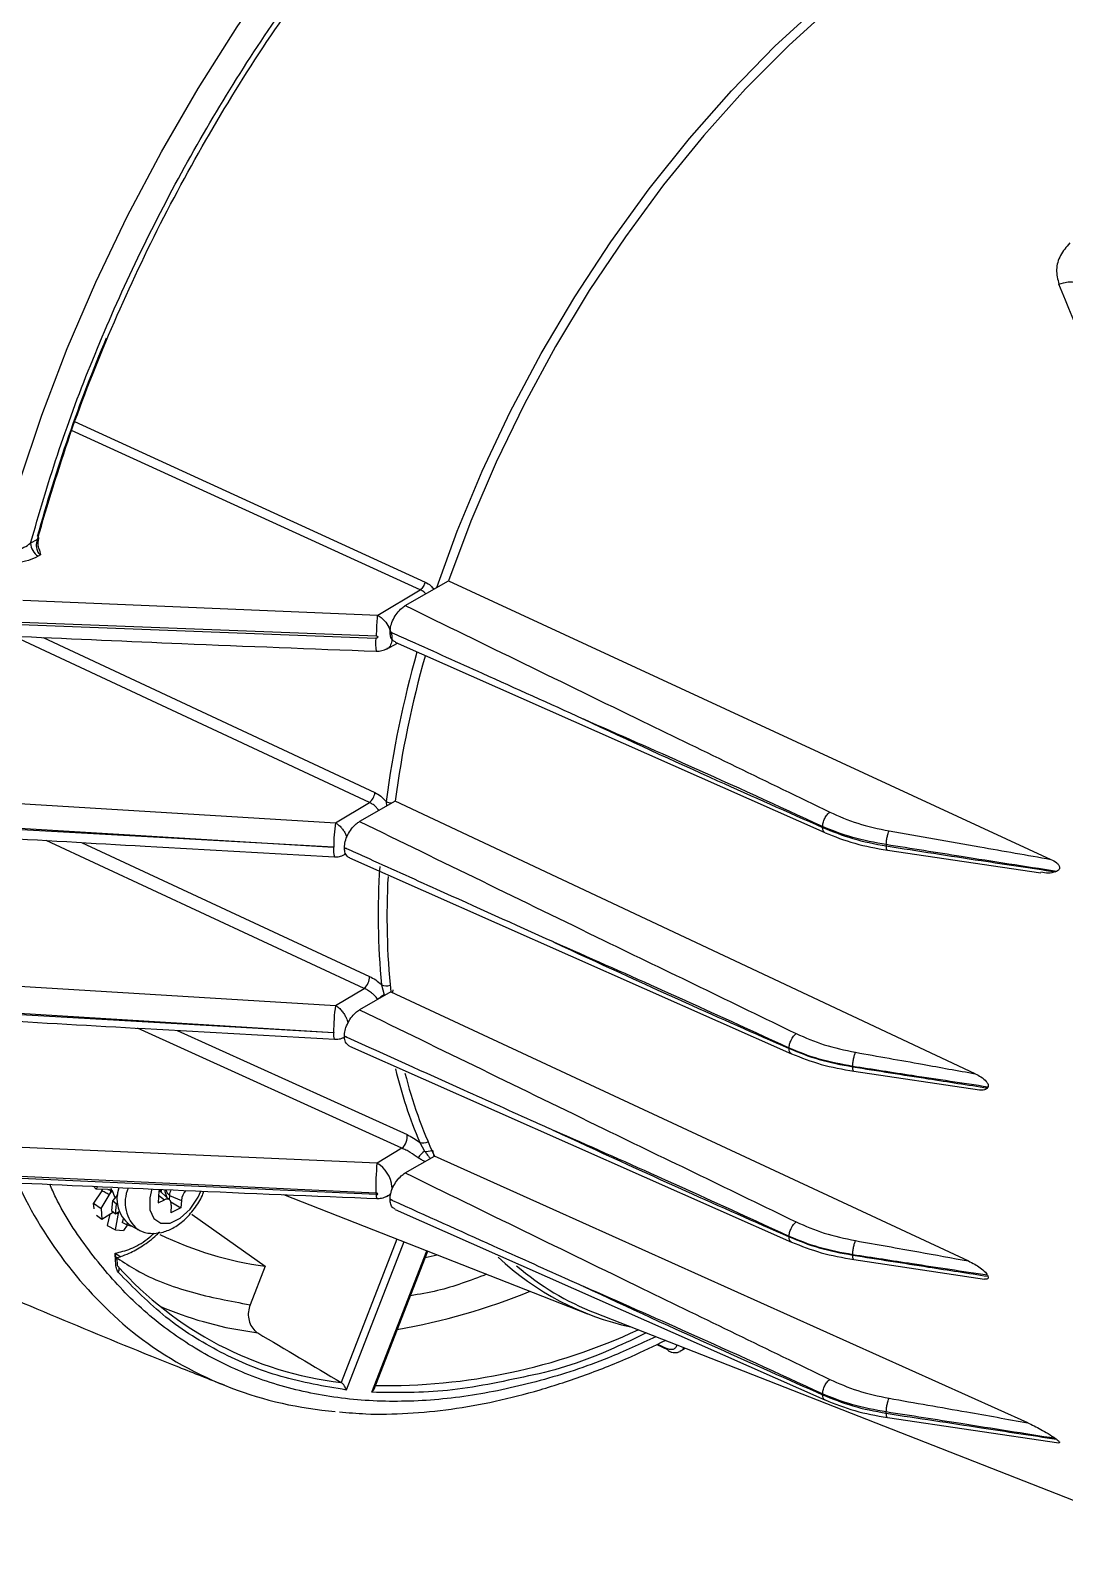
# Model space of a CAD drawing. Extents: x 8 to 113, y 1 to 87.
# Drawn here: x 80.997 to 83.893, y 3.127 to 7.377 of the extents above; entities that cross this region are included whole.
import ezdxf

# ---------------------------------------------------------------- set-up
doc = ezdxf.new("R2010")
doc.units = 0
doc.header["$MEASUREMENT"] = 0
doc.layers.add('OBJECT', color=7, linetype='CONTINUOUS')

msp = doc.modelspace()

# ---------------------------------------------------------------- linework, layer by layer
at = {"layer": 'OBJECT'}
for p, q in [((82.0887, 5.81), (81.1119, 6.2564)), ((81.1199, 6.2812), (82.1023, 5.8316)), ((80.9972, 5.9402), (81.0166, 5.9518)), ((81.0249, 5.9077), (81.0185, 5.9038)), ((81.0227, 5.9204), (81.0249, 5.9077)), ((82.0467, 5.7655), (82.1678, 5.8354)), ((82.1678, 5.8354), (83.8548, 5.0549)), ((80.9752, 5.781), (81.9695, 5.7388)), ((81.9695, 5.7388), (82.0887, 5.81)), ((80.9694, 5.7122), (81.9641, 5.674)), ((80.9712, 5.7196), (81.9663, 5.6805)), ((81.9466, 5.2139), (80.9532, 5.6784)), ((81.0327, 5.6763), (81.9617, 5.2418)), ((81.994, 5.6439), (82.0245, 5.6607)), ((82.0041, 5.692), (82.0041, 5.6918)), ((82.0186, 5.6633), (83.222, 5.1297)), ((80.8826, 5.2162), (81.8514, 5.1571)), ((81.8514, 5.1571), (81.9466, 5.2139)), ((82.018, 5.2182), (81.9189, 5.1609)), ((81.9927, 5.2169), (81.9937, 5.2041)), ((83.643, 4.4543), (82.018, 5.2182)), ((81.8461, 5.0886), (80.8768, 5.1426)), ((80.8772, 5.1475), (81.8461, 5.0892)), ((83.2154, 5.1467), (83.2154, 5.1444)), ((81.9314, 4.6936), (81.0409, 5.1077)), ((81.1397, 5.1021), (81.9467, 4.727)), ((81.8762, 5.0874), (81.8762, 5.0872)), ((81.8805, 5.0712), (81.8765, 5.0683)), ((81.8767, 5.0683), (81.8803, 5.0703)), ((81.8907, 5.0588), (83.1281, 4.5105)), ((83.3939, 5.0961), (83.3939, 5.0923)), ((83.3968, 5.0803), (83.8266, 5.0172)), ((80.8822, 4.7047), (81.8513, 4.6459)), ((81.8513, 4.6459), (81.9314, 4.6936)), ((82.006, 4.6838), (81.9189, 4.6335)), ((81.9799, 4.7033), (81.9876, 4.675)), ((81.9899, 4.6745), (81.9876, 4.675)), ((82.006, 4.6838), (83.6239, 3.93)), ((82.0122, 4.689), (82.011, 4.6828)), ((80.8768, 4.6292), (81.8461, 4.5695)), ((81.8461, 4.569), (80.8772, 4.6248)), ((82.0374, 4.2457), (81.2967, 4.5821)), ((81.4081, 4.5757), (82.0516, 4.2839)), ((81.8762, 4.5597), (81.8762, 4.5599)), ((81.8907, 4.5313), (83.1281, 3.983)), ((83.1215, 4.5262), (83.1215, 4.5251)), ((83.2999, 4.4748), (83.2999, 4.4739)), ((83.3029, 4.4614), (83.6547, 4.4089)), ((82.0873, 4.2621), (82.1008, 4.2374)), ((81.9675, 4.204), (80.9735, 4.2481)), ((82.0374, 4.2457), (81.9675, 4.204)), ((82.0467, 4.1765), (82.1284, 4.2237)), ((82.1232, 4.2406), (82.1269, 4.2228)), ((83.7899, 3.4768), (82.1284, 4.2237)), ((81.9641, 4.1203), (80.9694, 4.1666)), ((81.9661, 4.1161), (80.9712, 4.1611)), ((81.1812, 4.1312), (81.1733, 4.1391)), ((81.1972, 4.1264), (81.1738, 4.0923)), ((81.1849, 4.1386), (81.1812, 4.1312)), ((81.2135, 4.1306), (81.1812, 4.1312)), ((81.1946, 4.0767), (81.2261, 4.1282)), ((81.1972, 4.1264), (81.1997, 4.1309)), ((81.2216, 4.1264), (81.2161, 4.13)), ((81.2229, 4.1334), (81.2234, 4.1331)), ((81.2339, 4.1068), (81.2261, 4.1282)), ((81.3566, 4.1266), (81.3543, 4.0927)), ((81.3566, 4.1266), (81.3644, 4.1304)), ((81.3869, 4.1006), (81.3626, 4.1227)), ((81.3633, 4.1224), (81.3633, 4.1221)), ((81.1738, 4.0923), (81.1946, 4.0767)), ((81.1751, 4.0761), (81.1738, 4.0923)), ((81.2269, 4.0986), (81.2236, 4.0717)), ((81.2415, 4.1157), (81.2269, 4.0986)), ((81.2382, 4.0891), (81.2269, 4.0986)), ((81.2349, 4.0622), (81.2382, 4.0891)), ((81.2382, 4.0891), (81.2415, 4.0924)), ((81.3543, 4.0927), (81.3719, 4.1013)), ((81.3557, 4.1142), (81.3719, 4.1013)), ((81.3863, 4.1136), (81.3855, 4.1019)), ((81.3863, 4.1136), (81.4195, 4.0997)), ((81.3913, 4.0861), (81.3899, 4.0649)), ((81.3902, 4.0954), (81.4181, 4.0785)), ((81.4195, 4.0997), (81.4181, 4.0785)), ((81.7059, 4.116), (82.5573, 3.7821)), ((81.9942, 4.1104), (82.0057, 4.1167)), ((82.0041, 4.1028), (82.0041, 4.103)), ((81.197, 4.046), (81.1818, 4.0575)), ((81.1946, 4.0767), (81.197, 4.046)), ((81.2291, 4.067), (81.197, 4.046)), ((81.2195, 4.0607), (81.2118, 4.0289)), ((81.2236, 4.0717), (81.2349, 4.0622)), ((81.2349, 4.0622), (81.2459, 4.0694)), ((81.2352, 4.0169), (81.2444, 4.0684)), ((81.2417, 4.0617), (81.2373, 4.0638)), ((81.2434, 4.0677), (81.2417, 4.0617)), ((81.2568, 4.0475), (81.2535, 4.0381)), ((81.2666, 4.031), (81.2535, 4.0381)), ((81.4181, 4.0785), (81.3899, 4.0649)), ((81.449, 4.0608), (81.4497, 4.0604)), ((81.4497, 4.0604), (81.654, 3.9156)), ((82.0185, 4.0744), (83.222, 3.5408)), ((81.2118, 4.0289), (81.2352, 4.0169)), ((81.2352, 4.0169), (81.2578, 4.0156)), ((81.2681, 4.0305), (81.2578, 4.0156)), ((81.2666, 4.031), (81.2686, 4.0355)), ((81.281, 4.0268), (81.2666, 4.031)), ((81.2735, 4.0324), (81.2975, 4.0185)), ((81.281, 4.0268), (81.2816, 4.0276)), ((83.1215, 3.9976), (83.1215, 3.9988)), ((82.0234, 3.9915), (81.8674, 3.5893)), ((82.0427, 3.9839), (81.8815, 3.5685)), ((81.953, 3.5622), (82.1069, 3.9588)), ((81.9596, 3.571), (82.1096, 3.9577)), ((81.2373, 3.9402), (81.2342, 3.9516)), ((81.239, 3.9399), (81.2494, 3.9419)), ((81.654, 3.9156), (81.612, 3.8073)), ((82.1025, 3.9395), (82.136, 3.9473)), ((83.2999, 3.9464), (83.2999, 3.9473)), ((83.3029, 3.934), (83.6692, 3.8793)), ((82.5786, 3.7844), (84.255, 3.127)), ((82.7509, 3.6961), (82.7815, 3.6822)), ((82.7528, 3.697), (82.7809, 3.6842)), ((82.8162, 3.6775), (82.8312, 3.6854)), ((81.8673, 3.5894), (81.8674, 3.5893)), ((83.2154, 3.5554), (83.2154, 3.5577)), ((83.3939, 3.5033), (83.3939, 3.5071)), ((83.3968, 3.4913), (83.8768, 3.4209))]:
    msp.add_line(p, q, dxfattribs=at)
at = {"layer": 'OBJECT', "flags": 128}
for points in [[(80.9121, 5.9257), (80.9658, 6.1121), (81.0285, 6.2991), (81.1, 6.486), (81.1799, 6.6717), (81.2679, 6.8554), (81.3635, 7.0364), (81.4663, 7.2137), (81.5758, 7.3865), (81.6915, 7.554), (81.8129, 7.7154), (81.9394, 7.8701), (82.0705, 8.0172), (82.2054, 8.1561), (82.3436, 8.2861), (82.4845, 8.4067), (82.6273, 8.5172), (82.7715, 8.6172)], [(82.1347, 5.8163), (82.1922, 5.9745), (82.2621, 6.1424), (82.3406, 6.3084), (82.4272, 6.4714), (82.5213, 6.6305), (82.6223, 6.7846), (82.7296, 6.9327), (82.8424, 7.074), (82.9602, 7.2074), (83.0821, 7.3323), (83.2073, 7.4477), (83.3352, 7.5529), (83.4647, 7.6473)], [(83.2449, 7.4471), (83.1207, 7.3346), (82.9997, 7.2128), (82.8825, 7.0823), (82.7701, 6.9441), (82.663, 6.7989), (82.562, 6.6477), (82.4676, 6.4914), (82.3805, 6.3311), (82.3011, 6.1676), (82.2301, 6.002), (82.1678, 5.8354)], [(83.8774, 6.6657), (83.8905, 6.6699), (83.9035, 6.6722), (83.9157, 6.6723), (83.9263, 6.6703), (83.9349, 6.6662), (83.941, 6.6604), (83.943, 6.6568)], [(81.0204, 5.9539), (81.0203, 5.9535), (81.0195, 5.9527), (81.0183, 5.9521), (81.0166, 5.9518)], [(82.0041, 5.6918), (82.0072, 5.6905), (82.0096, 5.6894)], [(81.3372, 4.1316), (81.3313, 4.1064), (81.3317, 4.0734), (81.3423, 4.0488), (81.3619, 4.0359), (81.3878, 4.0363), (81.4164, 4.0502), (81.4439, 4.0755), (81.4666, 4.1089), (81.4744, 4.1254)], [(81.3913, 4.0861), (81.3913, 4.0908), (81.3904, 4.095), (81.3887, 4.0985), (81.3864, 4.1011), (81.3834, 4.1027), (81.3799, 4.1032), (81.376, 4.1028), (81.3719, 4.1013)], [(82.0041, 4.1028), (82.0072, 4.1015), (82.0096, 4.1004)], [(81.4811, 3.76), (81.5445, 3.744), (81.6334, 3.7284)]]:
    msp.add_lwpolyline(points, dxfattribs=at)
at = {"layer": 'OBJECT'}
for centre, radius, start, end in [((85.3919, 4.7506), 4.5396, 157.1324, 164.5602), ((81.0165, 5.9541), 0.00391, 356.2874, 58.5029), ((81.044, 5.9432), 0.0469, 183.675, 237.0182), ((82.0891, 5.6609), 0.1257, 174.0492, 190.6093), ((85.0348, 4.8077), 3.0694, 164.3523, 172.3387), ((85.0294, 4.8069), 3.0393, 164.4024, 172.2223), ((81.9174, 5.2478), 0.0447, 310.7093, 352.2927), ((82.0124, 5.2603), 0.0477, 245.6365, 265.4495), ((82.364, 5.0833), 0.5179, 171.8052, 179.3436), ((81.8989, 5.0798), 0.0536, 170.6023, 199.4931), ((84.0947, 4.8993), 2.1239, 176.3504, 185.2951), ((84.0823, 4.8949), 2.087, 176.9165, 185.8059), ((81.9031, 4.7268), 0.0436, 310.4596, 0.2806), ((82.0419, 4.5774), 0.1118, 119.0651, 129.9322), ((81.9933, 4.7369), 0.0362, 248.2711, 287.5283), ((82.3669, 4.572), 0.5209, 171.8491, 180.2729), ((81.8844, 4.5646), 0.0386, 173.4619, 200.9715), ((83.2997, 4.7781), 1.3176, 193.5994, 203.0558), ((83.2802, 4.7633), 1.2719, 193.9619, 205.1018), ((82.0112, 4.2772), 0.0409, 309.788, 9.3725), ((82.097, 4.2892), 0.0288, 250.3887, 297.5958), ((82.1487, 4.1719), 0.0812, 126.1796, 144.3985), ((82.1067, 4.2772), 0.0402, 261.5857, 290.8847), ((82.7242, 4.1318), 0.7602, 174.5567, 180.8672), ((81.9239, 4.1303), 0.0856, 5.0381, 59.4065), ((82.0311, 4.6425), 1.1789, 204.761, 231.4044), ((81.332, 4.1048), 0.0931, 160.9335, 231.0293), ((81.3598, 4.0937), 0.0977, 155.5658, 230.3817), ((81.3541, 4.1134), 0.0126, 47.7503, 79.0828), ((81.438, 4.1093), 0.0519, 157.3518, 175.2047), ((81.4669, 4.0949), 0.0476, 136.7001, 174.1935), ((81.7801, 4.8662), 0.959, 243.9792, 262.4475), ((81.2335, 3.9069), 0.0121, 317.2011, 53.3296), ((81.985, 4.5782), 0.9958, 221.6349, 263.214), ((82.8462, 4.5151), 0.7879, 226.8072, 257.704), ((82.8613, 4.5059), 0.7749, 229.5491, 248.6005), ((81.7106, 5.5351), 1.824, 279.907, 292.0987), ((81.755, 4.7217), 0.9999, 246.6795, 254.1031), ((81.9329, 4.5554), 1.0498, 232.6244, 265.5086), ((81.992, 5.2566), 1.6758, 269.0221, 294.9535), ((82.7893, 3.6843), 0.00839, 181.2409, 242.5004)]:
    msp.add_arc(centre, radius, start, end, dxfattribs=at)
for centre, major_axis, ratio, start_param, end_param in [((86.6326, 3.7987), (3.3577, -0.6226), 0.401488, 2.607244, 2.608372), ((86.8962, 3.6543), (3.2718, -0.6067), 0.401488, 3.019045, 3.020996), ((86.8962, 3.6543), (3.2718, -0.6067), 0.401488, 3.410812, 3.412763), ((182.8355, -50.3761), (146.8845, -83.2202), 0.022714, 3.965241, 3.967435), ((86.6326, 3.7987), (3.3577, -0.6226), 0.401488, 3.823436, 3.824564)]:
    msp.add_ellipse(centre, major_axis=major_axis, ratio=ratio, start_param=start_param, end_param=end_param, dxfattribs=at)
for points, knots in [([(80.9972, 5.9402), (81.0211, 6.0225), (81.0693, 6.1883), (81.163, 6.4401), (81.273, 6.6941), (81.4005, 6.9475), (81.5438, 7.1968), (81.7012, 7.4376), (81.8705, 7.6669), (82.0494, 7.8817), (82.2349, 8.0788), (82.4244, 8.2559), (82.6151, 8.4135), (82.7434, 8.5018), (82.8071, 8.5455)], [0, 0, 0, 0, 0.080321, 0.16194, 0.244772, 0.329378, 0.414487, 0.5, 0.585518, 0.670628, 0.755228, 0.838065, 0.919682, 1, 1, 1, 1]), ([(81.0166, 5.9518), (81.0456, 6.0497), (81.104, 6.2463), (81.2208, 6.5429), (81.358, 6.8368), (81.5158, 7.1228), (81.6896, 7.3977), (81.8177, 7.5676), (81.8815, 7.6522)], [0, 0, 0, 0, 0.165461, 0.332207, 0.5, 0.667784, 0.834534, 1, 1, 1, 1]), ([(83.9075, 6.7812), (83.898, 6.7699), (83.879, 6.7474), (83.8672, 6.7056), (83.8739, 6.6793), (83.8774, 6.6657)], [0, 0, 0, 0, 0.326541, 0.652944, 1, 1, 1, 1]), ([(84.3455, 5.4056), (84.3342, 5.4409), (84.2774, 5.6178), (84.1716, 5.9211), (84.0262, 6.3057), (83.9271, 6.5455), (83.8774, 6.6657)], [0, 0, 0, 0, 0.077798, 0.389331, 0.69397, 1, 1, 1, 1]), ([(81.0166, 5.9518), (81.0154, 5.9477), (81.0129, 5.9397), (81.0132, 5.9288), (81.0153, 5.9206), (81.0178, 5.9151), (81.021, 5.9106), (81.0237, 5.9087), (81.0249, 5.9077)], [0, 0, 0, 0, 0.250064, 0.499105, 0.634955, 0.762997, 0.884268, 1, 1, 1, 1]), ([(81.0232, 5.9206), (81.0222, 5.9227), (81.0192, 5.9285), (81.018, 5.9405), (81.0196, 5.9494), (81.0204, 5.9539)], [0, 0, 0, 0, 0.208804, 0.598259, 1, 1, 1, 1]), ([(80.9121, 5.9257), (80.9151, 5.9245), (80.9213, 5.9221), (80.9322, 5.9204), (80.9442, 5.9202), (80.9602, 5.9222), (80.9794, 5.9282), (80.9913, 5.9362), (80.9972, 5.9402)], [0, 0, 0, 0, 0.1169065, 0.238658, 0.3663335, 0.5008519, 0.7502482, 1, 1, 1, 1]), ([(81.0185, 5.9038), (81.0097, 5.8995), (80.9922, 5.8908), (80.9588, 5.8853), (80.924, 5.8864), (80.9045, 5.8934), (80.8948, 5.8969)], [0, 0, 0, 0, 0.250172, 0.500067, 0.749913, 1, 1, 1, 1]), ([(82.1023, 5.8316), (82.1016, 5.8295), (82.1001, 5.8252), (82.0968, 5.8191), (82.0929, 5.8137), (82.0901, 5.8112), (82.0887, 5.81)], [0, 0, 0, 0, 0.245198, 0.500042, 0.75487, 1, 1, 1, 1]), ([(82.1023, 5.8316), (82.1079, 5.8286), (82.117, 5.8237), (82.1238, 5.8149), (82.1264, 5.8115)], [0, 0, 0, 0, 0.61234, 1, 1, 1, 1]), ([(82.1038, 5.7985), (82.1022, 5.8005), (82.0979, 5.8056), (82.0922, 5.8083), (82.0887, 5.81)], [0, 0, 0, 0, 0.393638, 1, 1, 1, 1]), ([(81.9663, 5.6805), (81.9664, 5.6857), (81.9667, 5.6963), (81.9674, 5.7129), (81.9684, 5.728), (81.9691, 5.7353), (81.9695, 5.7388)], [0, 0, 0, 0, 0.243823, 0.5, 0.756179, 1, 1, 1, 1]), ([(81.9695, 5.7388), (81.9695, 5.7388), (81.9695, 5.7388), (81.9696, 5.7387), (81.97, 5.7385), (81.9713, 5.7378), (81.9765, 5.7345), (81.9864, 5.7263), (81.9987, 5.7105), (82.0074, 5.6905), (82.0103, 5.6706), (82.0064, 5.655), (82.0005, 5.6461), (81.9955, 5.6451), (81.995, 5.645)], [0, 0, 0, 0, 0.000383, 0.00107, 0.00336, 0.011605, 0.042735, 0.163215, 0.327067, 0.490408, 0.655001, 0.820868, 0.981893, 1, 1, 1, 1]), ([(82.0041, 5.692), (82.0045, 5.6977), (82.0055, 5.7092), (82.0127, 5.728), (82.0235, 5.7452), (82.0355, 5.7581), (82.0435, 5.7634), (82.0467, 5.7655)], [0, 0, 0, 0, 0.212706, 0.425419, 0.638709, 0.853371, 1, 1, 1, 1]), ([(82.0467, 5.7655), (82.2683, 5.6573), (82.664, 5.4641), (83.0609, 5.2718), (83.2355, 5.1872)], [0, 0, 0, 0, 0.560011, 1, 1, 1, 1]), ([(80.9713, 5.679), (81.1212, 5.6723), (81.4525, 5.6576), (81.784, 5.6448), (81.9656, 5.6378)], [0, 0, 0, 0, 0.452485, 1, 1, 1, 1]), ([(81.9663, 5.6805), (81.9668, 5.6804), (81.9676, 5.6803), (81.9685, 5.6797), (81.969, 5.6793), (81.9694, 5.6787), (81.9695, 5.678), (81.9695, 5.6772), (81.9691, 5.6763), (81.9683, 5.6753), (81.9671, 5.6745), (81.9656, 5.674), (81.9646, 5.674), (81.9641, 5.674)], [0, 0, 0, 0, 0.133104, 0.191567, 0.248259, 0.311452, 0.370761, 0.432305, 0.501531, 0.620748, 0.7521, 0.8756, 1, 1, 1, 1]), ([(82.0096, 5.6894), (82.0086, 5.6899), (82.0067, 5.6908), (82.0049, 5.6916), (82.0041, 5.692)], [0, 0, 0, 0, 0.5599937, 1, 1, 1, 1]), ([(82.0189, 5.664), (82.0163, 5.6653), (82.0101, 5.6682), (82.0051, 5.6785), (82.0044, 5.6878), (82.0041, 5.6918)], [0, 0, 0, 0, 0.297419, 0.69463, 1, 1, 1, 1]), ([(82.5465, 5.4472), (82.546, 5.4475), (82.4515, 5.4901), (82.2898, 5.5631), (82.1118, 5.6433), (82.0273, 5.6814), (82.01, 5.6892), (82.0096, 5.6894)], [0, 0, 0, 0, 0.002912, 0.527889, 0.903607, 0.997536, 1, 1, 1, 1]), ([(81.9656, 5.6378), (81.9683, 5.6378), (81.9735, 5.6379), (81.9814, 5.6394), (81.9888, 5.6416), (81.9932, 5.6437), (81.9954, 5.6447)], [0, 0, 0, 0, 0.267105, 0.513498, 0.752417, 1, 1, 1, 1]), ([(83.2154, 5.1467), (83.0906, 5.204), (82.8676, 5.3063), (82.6446, 5.4042), (82.5465, 5.4472)], [0, 0, 0, 0, 0.559937, 1, 1, 1, 1]), ([(82.5465, 5.4472), (82.6714, 5.3894), (82.8944, 5.2861), (83.1173, 5.1877), (83.2154, 5.1444)], [0, 0, 0, 0, 0.5600636, 1, 1, 1, 1]), ([(81.9617, 5.2418), (81.9674, 5.2388), (81.9786, 5.2326), (81.988, 5.2221), (81.9927, 5.2169)], [0, 0, 0, 0, 0.500461, 1, 1, 1, 1]), ([(81.9723, 5.1918), (81.9702, 5.1948), (81.9657, 5.2011), (81.9568, 5.2088), (81.95, 5.2122), (81.9466, 5.2139)], [0, 0, 0, 0, 0.304822, 0.647137, 1, 1, 1, 1]), ([(83.2154, 5.1467), (83.2158, 5.1502), (83.2163, 5.1555), (83.2188, 5.1633), (83.2214, 5.1693), (83.2246, 5.175), (83.2292, 5.1816), (83.2331, 5.185), (83.2355, 5.1872)], [0, 0, 0, 0, 0.239487, 0.368378, 0.5, 0.631622, 0.760515, 1, 1, 1, 1]), ([(83.2355, 5.1872), (83.2609, 5.1759), (83.3119, 5.1535), (83.3715, 5.1407), (83.4015, 5.1343)], [0, 0, 0, 0, 0.498895, 1, 1, 1, 1]), ([(81.8514, 5.1571), (81.8543, 5.1552), (81.8599, 5.1515), (81.8677, 5.1436), (81.8742, 5.1349), (81.8799, 5.1259), (81.882, 5.1196), (81.883, 5.1166)], [0, 0, 0, 0, 0.219731, 0.42989, 0.630458, 0.821428, 1, 1, 1, 1]), ([(81.8762, 5.0874), (81.8767, 5.0932), (81.8776, 5.1046), (81.8849, 5.1234), (81.8956, 5.1406), (81.9076, 5.1536), (81.9156, 5.1588), (81.9189, 5.1609)], [0, 0, 0, 0, 0.212706, 0.425418, 0.638708, 0.85337, 1, 1, 1, 1]), ([(81.9189, 5.1609), (82.1468, 5.0498), (82.5538, 4.8513), (82.962, 4.6537), (83.1416, 4.5667)], [0, 0, 0, 0, 0.56001, 1, 1, 1, 1]), ([(83.3939, 5.0961), (83.3619, 5.1019), (83.2979, 5.1136), (83.2429, 5.1357), (83.2154, 5.1467)], [0, 0, 0, 0, 0.500039, 1, 1, 1, 1]), ([(83.2154, 5.1444), (83.2429, 5.1331), (83.2979, 5.1106), (83.3619, 5.0984), (83.3939, 5.0923)], [0, 0, 0, 0, 0.499961, 1, 1, 1, 1]), ([(83.2221, 5.1298), (83.2219, 5.1299), (83.2206, 5.1303), (83.2188, 5.1322), (83.2162, 5.1364), (83.2158, 5.1412), (83.2154, 5.1444)], [0, 0, 0, 0, 0.044756, 0.296209, 0.542464, 1, 1, 1, 1]), ([(80.8792, 5.1169), (81.0254, 5.1086), (81.3484, 5.0901), (81.6715, 5.0719), (81.8484, 5.062)], [0, 0, 0, 0, 0.452487, 1, 1, 1, 1]), ([(83.2224, 5.1296), (83.2494, 5.1188), (83.3034, 5.0972), (83.3659, 5.0859), (83.3972, 5.0802)], [0, 0, 0, 0, 0.500232, 1, 1, 1, 1]), ([(83.3939, 5.0961), (83.394, 5.0991), (83.3942, 5.1038), (83.3952, 5.111), (83.3962, 5.1167), (83.3974, 5.1221), (83.3991, 5.1286), (83.4005, 5.1321), (83.4015, 5.1343)], [0, 0, 0, 0, 0.23958, 0.36844, 0.5, 0.631568, 0.760427, 1, 1, 1, 1]), ([(83.4015, 5.1343), (83.4861, 5.1196), (83.6373, 5.0932), (83.7883, 5.0666), (83.8548, 5.0549)], [0, 0, 0, 0, 0.559993, 1, 1, 1, 1]), ([(81.8461, 5.0892), (81.8462, 5.0892), (81.8463, 5.0892), (81.8464, 5.0891), (81.8465, 5.0891), (81.8465, 5.0891), (81.8466, 5.089), (81.8466, 5.0889), (81.8466, 5.0888), (81.8465, 5.0888), (81.8465, 5.0887), (81.8464, 5.0886), (81.8463, 5.0886), (81.8461, 5.0886), (81.8461, 5.0886)], [0, 0, 0, 0, 0.156108, 0.22009, 0.277027, 0.329475, 0.381608, 0.436318, 0.497329, 0.61508, 0.669958, 0.725281, 0.84818, 1, 1, 1, 1]), ([(81.848, 5.0622), (81.8502, 5.062), (81.8545, 5.0617), (81.862, 5.0628), (81.8696, 5.0649), (81.8742, 5.0671), (81.8766, 5.0682)], [0, 0, 0, 0, 0.2605219, 0.5034225, 0.7439884, 1, 1, 1, 1]), ([(81.8817, 5.0849), (81.8807, 5.0853), (81.8789, 5.0862), (81.877, 5.087), (81.8762, 5.0874)], [0, 0, 0, 0, 0.560015, 1, 1, 1, 1]), ([(81.8762, 5.0872), (81.8772, 5.0868), (81.8791, 5.086), (81.8809, 5.0852), (81.8817, 5.0849)], [0, 0, 0, 0, 0.560018, 1, 1, 1, 1]), ([(81.891, 5.0594), (81.8884, 5.0607), (81.8822, 5.0636), (81.8772, 5.0739), (81.8765, 5.0832), (81.8762, 5.0872)], [0, 0, 0, 0, 0.297425, 0.694637, 1, 1, 1, 1]), ([(82.4631, 4.8226), (82.4625, 4.8229), (82.3532, 4.8722), (82.1768, 4.9518), (81.9839, 5.0388), (81.8994, 5.0769), (81.8821, 5.0847), (81.8817, 5.0849)], [0, 0, 0, 0, 0.002739, 0.563971, 0.910975, 0.997725, 1, 1, 1, 1]), ([(83.8702, 5.0211), (83.7813, 5.0349), (83.6225, 5.0596), (83.4637, 5.0849), (83.3939, 5.0961)], [0, 0, 0, 0, 0.5600093, 1, 1, 1, 1]), ([(83.3939, 5.0923), (83.4824, 5.0786), (83.6405, 5.0541), (83.7985, 5.0305), (83.8681, 5.0202)], [0, 0, 0, 0, 0.560013, 1, 1, 1, 1]), ([(83.3968, 5.0805), (83.3966, 5.0805), (83.396, 5.0807), (83.3952, 5.0822), (83.3942, 5.0855), (83.394, 5.0896), (83.3939, 5.0923)], [0, 0, 0, 0, 0.106542, 0.341627, 0.571897, 1, 1, 1, 1]), ([(83.8681, 5.0202), (83.8613, 5.0182), (83.8477, 5.0144), (83.8339, 5.0172), (83.8268, 5.0187)], [0, 0, 0, 0, 0.49382, 1, 1, 1, 1]), ([(83.8548, 5.0549), (83.8605, 5.052), (83.8686, 5.0479), (83.8761, 5.0402), (83.8786, 5.0356), (83.8794, 5.0325), (83.8791, 5.0296), (83.878, 5.0269), (83.8752, 5.0236), (83.8722, 5.0221), (83.8702, 5.0211)], [0, 0, 0, 0, 0.401423, 0.570182, 0.633485, 0.697359, 0.744457, 0.7915, 0.861685, 1, 1, 1, 1]), ([(78.6493, 4.8966), (78.7727, 4.8335), (79.0913, 4.6705), (79.6108, 4.4206), (80.2067, 4.1452), (80.807, 3.8831), (81.2515, 3.6958), (81.4968, 3.5995), (81.5396, 3.5827)], [0, 0, 0, 0, 0.130616, 0.337271, 0.543813, 0.750208, 0.956422, 1, 1, 1, 1]), ([(83.1215, 4.5262), (82.9986, 4.5827), (82.7791, 4.6836), (82.5596, 4.7802), (82.4631, 4.8226)], [0, 0, 0, 0, 0.5599417, 1, 1, 1, 1]), ([(82.4631, 4.8226), (82.586, 4.7658), (82.8054, 4.6644), (83.0249, 4.5677), (83.1215, 4.5251)], [0, 0, 0, 0, 0.560058, 1, 1, 1, 1]), ([(81.9467, 4.727), (81.9524, 4.724), (81.964, 4.7179), (81.9746, 4.7082), (81.9799, 4.7033)], [0, 0, 0, 0, 0.500843, 1, 1, 1, 1]), ([(81.9697, 4.6627), (81.9665, 4.6667), (81.9612, 4.6733), (81.9513, 4.682), (81.9418, 4.6888), (81.9347, 4.6921), (81.9314, 4.6936)], [0, 0, 0, 0, 0.307389, 0.4994, 0.766202, 1, 1, 1, 1]), ([(81.8513, 4.6459), (81.8546, 4.6437), (81.8609, 4.6394), (81.8693, 4.6304), (81.876, 4.6209), (81.8823, 4.6095), (81.8847, 4.6013), (81.8861, 4.5964)], [0, 0, 0, 0, 0.211075, 0.406943, 0.587604, 0.753026, 1, 1, 1, 1]), ([(81.8762, 4.5599), (81.8766, 4.565), (81.8774, 4.5757), (81.8838, 4.5937), (81.8942, 4.6112), (81.9065, 4.6252), (81.915, 4.6309), (81.9189, 4.6335)], [0, 0, 0, 0, 0.187684, 0.40036, 0.613504, 0.827953, 1, 1, 1, 1]), ([(81.9189, 4.6335), (82.1468, 4.5223), (82.5538, 4.3238), (82.962, 4.1262), (83.1416, 4.0392)], [0, 0, 0, 0, 0.56001, 1, 1, 1, 1]), ([(80.8796, 4.6059), (81.0257, 4.5975), (81.3486, 4.5791), (81.6716, 4.5608), (81.8485, 4.5508)], [0, 0, 0, 0, 0.452469, 1, 1, 1, 1]), ([(81.8461, 4.5695), (81.8461, 4.5695), (81.8463, 4.5695), (81.8464, 4.5695), (81.8465, 4.5694), (81.8465, 4.5693), (81.8466, 4.5692), (81.8466, 4.5692), (81.8466, 4.5691), (81.8465, 4.5691), (81.8465, 4.569), (81.8464, 4.569), (81.8463, 4.569), (81.8462, 4.569), (81.8461, 4.569)], [0, 0, 0, 0, 0.148468, 0.270231, 0.325884, 0.381013, 0.499286, 0.560363, 0.61485, 0.666487, 0.719001, 0.776021, 0.840631, 1, 1, 1, 1]), ([(81.8482, 4.5509), (81.8502, 4.5508), (81.8542, 4.5506), (81.8616, 4.5516), (81.8695, 4.5537), (81.8743, 4.5559), (81.8768, 4.5572)], [0, 0, 0, 0, 0.23713, 0.469766, 0.717907, 1, 1, 1, 1]), ([(81.8817, 4.5574), (81.8807, 4.5578), (81.8789, 4.5587), (81.877, 4.5596), (81.8762, 4.5599)], [0, 0, 0, 0, 0.560015, 1, 1, 1, 1]), ([(81.8762, 4.5597), (81.8772, 4.5593), (81.8791, 4.5585), (81.8809, 4.5577), (81.8817, 4.5574)], [0, 0, 0, 0, 0.560018, 1, 1, 1, 1]), ([(81.8909, 4.5317), (81.8879, 4.5334), (81.8815, 4.537), (81.8769, 4.5478), (81.8764, 4.5564), (81.8762, 4.5597)], [0, 0, 0, 0, 0.352058, 0.748835, 1, 1, 1, 1]), ([(81.8817, 4.5574), (81.8821, 4.5572), (81.9913, 4.5079), (82.1678, 4.4284), (82.3606, 4.3414), (82.4452, 4.3032), (82.4625, 4.2954), (82.4631, 4.2952)], [0, 0, 0, 0, 0.002275, 0.563506, 0.91051, 0.997261, 1, 1, 1, 1]), ([(83.1215, 4.5262), (83.1218, 4.5297), (83.1223, 4.535), (83.1248, 4.5428), (83.1274, 4.5489), (83.1306, 4.5545), (83.1353, 4.5612), (83.1391, 4.5645), (83.1416, 4.5667)], [0, 0, 0, 0, 0.239486, 0.368382, 0.500003, 0.63162, 0.760514, 1, 1, 1, 1]), ([(83.1416, 4.5667), (83.1671, 4.5556), (83.2181, 4.5333), (83.2779, 4.5207), (83.3078, 4.5144)], [0, 0, 0, 0, 0.4992734, 1, 1, 1, 1]), ([(83.2999, 4.4748), (83.2679, 4.4808), (83.204, 4.4927), (83.149, 4.5151), (83.1215, 4.5262)], [0, 0, 0, 0, 0.500043, 1, 1, 1, 1]), ([(83.1215, 4.5251), (83.149, 4.514), (83.204, 4.4918), (83.2679, 4.4798), (83.2999, 4.4739)], [0, 0, 0, 0, 0.499957, 1, 1, 1, 1]), ([(83.1281, 4.5106), (83.1279, 4.5106), (83.1266, 4.511), (83.1249, 4.513), (83.1223, 4.5172), (83.1218, 4.522), (83.1215, 4.5251)], [0, 0, 0, 0, 0.0447605, 0.2962211, 0.5424654, 1, 1, 1, 1]), ([(83.1285, 4.5103), (83.1555, 4.4996), (83.2095, 4.4782), (83.2721, 4.4669), (83.3033, 4.4613)], [0, 0, 0, 0, 0.500455, 1, 1, 1, 1]), ([(83.2999, 4.4748), (83.3001, 4.478), (83.3003, 4.4828), (83.3013, 4.4903), (83.3023, 4.4961), (83.3036, 4.5018), (83.3054, 4.5084), (83.3068, 4.5121), (83.3078, 4.5144)], [0, 0, 0, 0, 0.239575, 0.368434, 0.5, 0.631563, 0.760421, 1, 1, 1, 1]), ([(83.3078, 4.5144), (83.3704, 4.5033), (83.4823, 4.4835), (83.5939, 4.4632), (83.643, 4.4543)], [0, 0, 0, 0, 0.55998, 1, 1, 1, 1]), ([(83.6787, 4.417), (83.608, 4.4277), (83.4817, 4.4467), (83.3554, 4.4662), (83.2999, 4.4748)], [0, 0, 0, 0, 0.560014, 1, 1, 1, 1]), ([(83.2999, 4.4739), (83.3704, 4.4627), (83.4962, 4.4426), (83.622, 4.4232), (83.6774, 4.4146)], [0, 0, 0, 0, 0.5600153, 1, 1, 1, 1]), ([(83.3029, 4.4616), (83.3027, 4.4616), (83.3021, 4.4618), (83.3013, 4.4634), (83.3003, 4.4668), (83.3001, 4.4711), (83.2999, 4.4739)], [0, 0, 0, 0, 0.106408, 0.341537, 0.571829, 1, 1, 1, 1]), ([(83.643, 4.4543), (83.6484, 4.4515), (83.6592, 4.4459), (83.6708, 4.4368), (83.6768, 4.4288), (83.6788, 4.425), (83.6796, 4.4214), (83.6795, 4.4188), (83.6789, 4.4175), (83.6787, 4.417)], [0, 0, 0, 0, 0.347786, 0.698121, 0.777968, 0.858334, 0.911739, 0.965437, 1, 1, 1, 1]), ([(83.6774, 4.4146), (83.6766, 4.4136), (83.6745, 4.4108), (83.6667, 4.4082), (83.6596, 4.4086), (83.6547, 4.4088)], [0, 0, 0, 0, 0.159602, 0.425064, 1, 1, 1, 1]), ([(83.1215, 3.9988), (82.9986, 4.0552), (82.7791, 4.1561), (82.5596, 4.2527), (82.4631, 4.2952)], [0, 0, 0, 0, 0.5599417, 1, 1, 1, 1]), ([(82.4631, 4.2952), (82.586, 4.2384), (82.8054, 4.1369), (83.0249, 4.0402), (83.1215, 3.9976)], [0, 0, 0, 0, 0.560058, 1, 1, 1, 1]), ([(82.0516, 4.2839), (82.0576, 4.2809), (82.0695, 4.275), (82.0814, 4.2663), (82.0873, 4.2621)], [0, 0, 0, 0, 0.502301, 1, 1, 1, 1]), ([(82.0827, 4.2191), (82.0756, 4.2242), (82.0648, 4.232), (82.0488, 4.2408), (82.0411, 4.2441), (82.0374, 4.2457)], [0, 0, 0, 0, 0.4980807, 0.7579403, 1, 1, 1, 1]), ([(82.1019, 4.2084), (82.0988, 4.2097), (82.0927, 4.2125), (82.0861, 4.2169), (82.0827, 4.2191)], [0, 0, 0, 0, 0.495627, 1, 1, 1, 1]), ([(82.1008, 4.2374), (82.1015, 4.2366), (82.1027, 4.2352), (82.1043, 4.233), (82.1064, 4.2303), (82.1098, 4.2256), (82.1134, 4.2208), (82.1155, 4.2176), (82.1162, 4.2166)], [0, 0, 0, 0, 0.108158, 0.175096, 0.287048, 0.481793, 0.83514, 1, 1, 1, 1]), ([(82.0041, 4.103), (82.0044, 4.108), (82.0052, 4.1188), (82.0117, 4.1368), (82.022, 4.1543), (82.0343, 4.1682), (82.0429, 4.174), (82.0467, 4.1765)], [0, 0, 0, 0, 0.187681, 0.400355, 0.613499, 0.82795, 1, 1, 1, 1]), ([(82.0467, 4.1765), (82.2683, 4.0683), (82.664, 3.8752), (83.0609, 3.6828), (83.2355, 3.5982)], [0, 0, 0, 0, 0.560011, 1, 1, 1, 1]), ([(80.9728, 4.1482), (81.1236, 4.1412), (81.457, 4.1257), (81.7907, 4.1123), (81.9735, 4.1049)], [0, 0, 0, 0, 0.452447, 1, 1, 1, 1]), ([(82.7484, 3.7178), (82.7041, 3.6973), (82.5949, 3.6467), (82.4227, 3.5914), (82.2324, 3.5495), (82.0461, 3.5328), (81.8665, 3.5415), (81.6967, 3.5762), (81.5389, 3.6364), (81.3954, 3.7215), (81.2677, 3.8289), (81.1587, 3.9584), (81.0867, 4.0644), (81.0563, 4.1322), (81.0508, 4.1447)], [0, 0, 0, 0, 0.060952, 0.150283, 0.240953, 0.333584, 0.426772, 0.520406, 0.614045, 0.707234, 0.799858, 0.890535, 0.979862, 1, 1, 1, 1]), ([(81.2167, 4.1158), (81.215, 4.1167), (81.2114, 4.1187), (81.2059, 4.1217), (81.201, 4.1242), (81.1982, 4.1259), (81.1972, 4.1264), (81.1972, 4.1264)], [0, 0, 0, 0, 0.259805, 0.560516, 0.850802, 0.999908, 1, 1, 1, 1]), ([(81.2135, 4.1306), (81.215, 4.1304), (81.2183, 4.13), (81.2205, 4.1277), (81.2216, 4.1264)], [0, 0, 0, 0, 0.455684, 1, 1, 1, 1]), ([(81.2234, 4.1331), (81.2232, 4.1312), (81.2228, 4.1273), (81.2203, 4.1211), (81.2179, 4.1175), (81.2167, 4.1158)], [0, 0, 0, 0, 0.343452, 0.686893, 1, 1, 1, 1]), ([(81.2261, 4.1282), (81.2248, 4.1265), (81.2217, 4.1223), (81.2186, 4.1183), (81.2167, 4.1158)], [0, 0, 0, 0, 0.41175, 1, 1, 1, 1]), ([(81.2216, 4.1264), (81.2217, 4.1268), (81.2226, 4.1292), (81.2228, 4.1315), (81.2229, 4.1334)], [0, 0, 0, 0, 0.166554, 1, 1, 1, 1]), ([(81.2979, 4.0193), (81.2995, 4.0181), (81.3095, 4.0103), (81.3334, 4.0061), (81.365, 4.0084), (81.3969, 4.0213), (81.4282, 4.0436), (81.4564, 4.0753), (81.4754, 4.104), (81.4816, 4.1214), (81.4829, 4.1252)], [0, 0, 0, 0, 0.027575, 0.171074, 0.310195, 0.45691, 0.616963, 0.784563, 0.952522, 1, 1, 1, 1]), ([(81.3632, 4.122), (81.3632, 4.122), (81.3633, 4.1221), (81.3633, 4.1224), (81.3634, 4.1231), (81.3634, 4.1238), (81.3635, 4.1246), (81.3635, 4.1253), (81.3635, 4.1256)], [0, 0, 0, 0, 0.252064, 0.519852, 0.634906, 0.746801, 0.865376, 1, 1, 1, 1]), ([(81.3634, 4.122), (81.3634, 4.1221), (81.3633, 4.125), (81.364, 4.1277), (81.3647, 4.1304)], [0, 0, 0, 0, 0.031138, 1, 1, 1, 1]), ([(81.3795, 4.1073), (81.3781, 4.1108), (81.375, 4.1188), (81.3743, 4.126), (81.3739, 4.13)], [0, 0, 0, 0, 0.436973, 1, 1, 1, 1]), ([(81.3863, 4.1136), (81.3854, 4.1144), (81.3835, 4.116), (81.3808, 4.1196), (81.3786, 4.1239), (81.3768, 4.1275), (81.3764, 4.1295), (81.3763, 4.1299)], [0, 0, 0, 0, 0.183338, 0.385173, 0.627809, 0.924436, 1, 1, 1, 1]), ([(82.0092, 4.1378), (82.0086, 4.1324), (82.0075, 4.1217), (82.0019, 4.1133), (81.9973, 4.1123), (81.997, 4.1122)], [0, 0, 0, 0, 0.483947, 0.9642, 1, 1, 1, 1]), ([(81.9661, 4.1161), (81.9666, 4.1161), (81.9674, 4.1161), (81.9683, 4.1163), (81.9689, 4.1166), (81.9693, 4.117), (81.9695, 4.1174), (81.9695, 4.1179), (81.9691, 4.1185), (81.9684, 4.1192), (81.9671, 4.1198), (81.9656, 4.1202), (81.9646, 4.1203), (81.9641, 4.1203)], [0, 0, 0, 0, 0.1357382, 0.1945999, 0.250836, 0.311594, 0.3751405, 0.4380521, 0.5008882, 0.6198025, 0.7509404, 0.873702, 1, 1, 1, 1]), ([(81.9675, 4.1058), (81.9674, 4.1057), (81.967, 4.1051), (81.9665, 4.1087), (81.9662, 4.1138), (81.9661, 4.1161)], [0, 0, 0, 0, 0.1646404, 0.6251929, 1, 1, 1, 1]), ([(81.9669, 4.1052), (81.9689, 4.1052), (81.9729, 4.1052), (81.9807, 4.1063), (81.9894, 4.1083), (81.9946, 4.1108), (81.9975, 4.1122)], [0, 0, 0, 0, 0.2107948, 0.4311225, 0.686935, 1, 1, 1, 1]), ([(82.0096, 4.1004), (82.0086, 4.1009), (82.0067, 4.1018), (82.0049, 4.1026), (82.0041, 4.103)], [0, 0, 0, 0, 0.559993, 1, 1, 1, 1]), ([(82.0188, 4.0748), (82.0157, 4.0765), (82.0093, 4.0801), (82.0048, 4.0908), (82.0043, 4.0995), (82.0041, 4.1028)], [0, 0, 0, 0, 0.3520513, 0.7488304, 1, 1, 1, 1]), ([(82.0096, 4.1004), (82.01, 4.1002), (82.1044, 4.0577), (82.2661, 3.9848), (82.4441, 3.9045), (82.5286, 3.8663), (82.546, 3.8585), (82.5465, 3.8583)], [0, 0, 0, 0, 0.002464, 0.527441, 0.903158, 0.997088, 1, 1, 1, 1]), ([(81.2427, 4.0673), (81.2427, 4.0672), (81.2428, 4.0656), (81.2422, 4.0636), (81.2417, 4.0617)], [0, 0, 0, 0, 0.020349, 1, 1, 1, 1]), ([(83.1215, 3.9988), (83.1218, 4.0022), (83.1223, 4.0075), (83.1248, 4.0154), (83.1274, 4.0214), (83.1306, 4.0271), (83.1353, 4.0337), (83.1391, 4.037), (83.1416, 4.0392)], [0, 0, 0, 0, 0.239486, 0.368382, 0.499999, 0.631619, 0.760514, 1, 1, 1, 1]), ([(83.1416, 4.0392), (83.1671, 4.0281), (83.2181, 4.0058), (83.2779, 3.9932), (83.3078, 3.9869)], [0, 0, 0, 0, 0.4992734, 1, 1, 1, 1]), ([(81.2342, 3.9516), (81.2486, 3.9551), (81.2777, 3.9622), (81.3158, 3.9831), (81.3372, 4.0024), (81.3437, 4.0083)], [0, 0, 0, 0, 0.402448, 0.816577, 1, 1, 1, 1]), ([(81.249, 3.9427), (81.2573, 3.9454), (81.2779, 3.9521), (81.312, 3.9726), (81.3405, 3.9934), (81.3558, 4.0087), (81.3585, 4.0114)], [0, 0, 0, 0, 0.220936, 0.55033, 0.91861, 1, 1, 1, 1]), ([(83.2999, 3.9473), (83.2679, 3.9533), (83.204, 3.9652), (83.149, 3.9876), (83.1215, 3.9988)], [0, 0, 0, 0, 0.500043, 1, 1, 1, 1]), ([(83.1215, 3.9976), (83.149, 3.9865), (83.204, 3.9643), (83.2679, 3.9523), (83.2999, 3.9464)], [0, 0, 0, 0, 0.499957, 1, 1, 1, 1]), ([(83.1281, 3.9831), (83.1279, 3.9832), (83.1266, 3.9836), (83.1249, 3.9855), (83.1223, 3.9897), (83.1218, 3.9945), (83.1215, 3.9976)], [0, 0, 0, 0, 0.04476, 0.296212, 0.542466, 1, 1, 1, 1]), ([(83.1285, 3.9828), (83.1555, 3.9721), (83.2095, 3.9507), (83.2721, 3.9395), (83.3033, 3.9338)], [0, 0, 0, 0, 0.500455, 1, 1, 1, 1]), ([(83.2999, 3.9473), (83.3001, 3.9505), (83.3003, 3.9553), (83.3013, 3.9628), (83.3023, 3.9687), (83.3036, 3.9743), (83.3054, 3.981), (83.3068, 3.9846), (83.3078, 3.9869)], [0, 0, 0, 0, 0.23958, 0.368438, 0.500003, 0.631566, 0.760422, 1, 1, 1, 1]), ([(83.3078, 3.9869), (83.3668, 3.9764), (83.4723, 3.9577), (83.5776, 3.9385), (83.6239, 3.93)], [0, 0, 0, 0, 0.559976, 1, 1, 1, 1]), ([(81.2424, 3.8986), (81.2405, 3.902), (81.2367, 3.9087), (81.2353, 3.9277), (81.2346, 3.942), (81.2342, 3.9516)], [0, 0, 0, 0, 0.250394, 0.500241, 1, 1, 1, 1]), ([(81.2342, 3.9516), (81.2394, 3.9482), (81.2462, 3.9439), (81.2495, 3.9419), (81.2493, 3.942), (81.2493, 3.942)], [0, 0, 0, 0, 0.726111, 0.949839, 1, 1, 1, 1]), ([(81.2407, 3.9166), (81.2409, 3.9204), (81.2413, 3.9264), (81.2383, 3.9365), (81.2373, 3.9402)], [0, 0, 0, 0, 0.63322, 1, 1, 1, 1]), ([(81.2408, 3.9374), (81.258, 3.9262), (81.3214, 3.8852), (81.4446, 3.8388), (81.5563, 3.8178), (81.612, 3.8073)], [0, 0, 0, 0, 0.157877, 0.579995, 1, 1, 1, 1]), ([(83.6774, 3.8898), (83.6069, 3.9005), (83.4811, 3.9196), (83.3553, 3.9388), (83.2999, 3.9473)], [0, 0, 0, 0, 0.560005, 1, 1, 1, 1]), ([(83.2999, 3.9464), (83.3706, 3.9352), (83.4969, 3.9154), (83.6231, 3.8957), (83.6787, 3.887)], [0, 0, 0, 0, 0.560003, 1, 1, 1, 1]), ([(83.3029, 3.9341), (83.3027, 3.9342), (83.3021, 3.9343), (83.3013, 3.9359), (83.3003, 3.9394), (83.3001, 3.9436), (83.2999, 3.9464)], [0, 0, 0, 0, 0.106415, 0.341542, 0.571832, 1, 1, 1, 1]), ([(83.6239, 3.93), (83.6297, 3.9271), (83.6407, 3.9216), (83.6568, 3.9111), (83.6684, 3.9016), (83.6752, 3.8939), (83.6768, 3.891), (83.6774, 3.8898)], [0, 0, 0, 0, 0.307718, 0.5778428, 0.8496888, 0.9387044, 1, 1, 1, 1]), ([(81.8815, 3.5685), (81.8196, 3.5791), (81.6954, 3.6001), (81.527, 3.6707), (81.3727, 3.7668), (81.2857, 3.8548), (81.2424, 3.8986)], [0, 0, 0, 0, 0.249279, 0.5, 0.750722, 1, 1, 1, 1]), ([(82.2751, 3.8928), (82.2287, 3.8753), (82.1558, 3.8479), (82.0863, 3.8366), (82.061, 3.8325)], [0, 0, 0, 0, 0.636027, 1, 1, 1, 1]), ([(83.6787, 3.887), (83.679, 3.8861), (83.6796, 3.8844), (83.6795, 3.8822), (83.6782, 3.8803), (83.6748, 3.8789), (83.6714, 3.8792), (83.6692, 3.8794)], [0, 0, 0, 0, 0.125372, 0.251194, 0.398262, 0.629887, 1, 1, 1, 1]), ([(83.2154, 3.5577), (83.0906, 3.615), (82.8676, 3.7173), (82.6446, 3.8152), (82.5465, 3.8583)], [0, 0, 0, 0, 0.559937, 1, 1, 1, 1]), ([(82.5465, 3.8583), (82.6714, 3.8004), (82.8944, 3.6971), (83.1173, 3.5987), (83.2154, 3.5554)], [0, 0, 0, 0, 0.560064, 1, 1, 1, 1]), ([(81.612, 3.8073), (81.6101, 3.8009), (81.6063, 3.788), (81.6074, 3.7674), (81.6137, 3.7488), (81.6231, 3.7356), (81.6306, 3.7304), (81.6334, 3.7284)], [0, 0, 0, 0, 0.217189, 0.434377, 0.651642, 0.868924, 1, 1, 1, 1]), ([(81.862, 3.5074), (81.8865, 3.5052), (81.9491, 3.4995), (82.0537, 3.502), (82.1747, 3.5136), (82.2984, 3.5357), (82.4242, 3.5676), (82.5515, 3.6097), (82.669, 3.656), (82.744, 3.6924), (82.7761, 3.708)], [0, 0, 0, 0, 0.087022, 0.222087, 0.357348, 0.492747, 0.628225, 0.763729, 0.899213, 1, 1, 1, 1]), ([(82.7217, 3.7283), (82.6914, 3.7138), (82.5802, 3.6606), (82.4693, 3.622), (82.3924, 3.6082), (82.3922, 3.6081)], [0, 0, 0, 0, 0.272445, 0.9988489, 1, 1, 1, 1]), ([(82.8068, 3.6949), (82.8067, 3.6941), (82.8061, 3.6892), (82.8011, 3.6839), (82.7922, 3.6805), (82.7847, 3.6829), (82.7809, 3.6842)], [0, 0, 0, 0, 0.068433, 0.378637, 0.689276, 1, 1, 1, 1]), ([(82.7854, 3.6769), (82.7881, 3.6759), (82.7934, 3.6738), (82.8015, 3.6729), (82.8094, 3.6736), (82.8139, 3.6755), (82.8162, 3.6765)], [0, 0, 0, 0, 0.243754, 0.492751, 0.745979, 1, 1, 1, 1]), ([(82.8261, 3.6874), (82.8261, 3.6872), (82.8247, 3.6829), (82.8215, 3.6786), (82.8168, 3.6774), (82.8158, 3.6771)], [0, 0, 0, 0, 0.0312213, 0.7831404, 1, 1, 1, 1]), ([(81.8815, 3.5685), (81.881, 3.5702), (81.8799, 3.5736), (81.8773, 3.5786), (81.8745, 3.5825), (81.8721, 3.5854), (81.8697, 3.5877), (81.8681, 3.5888), (81.8674, 3.5893)], [0, 0, 0, 0, 0.249631, 0.49934, 0.644998, 0.775045, 0.892156, 1, 1, 1, 1]), ([(82.3922, 3.6081), (82.3157, 3.5915), (82.1641, 3.5586), (82.0229, 3.561), (81.953, 3.5622)], [0, 0, 0, 0, 0.504728, 1, 1, 1, 1]), ([(81.953, 3.5622), (81.9545, 3.5637), (81.9574, 3.5664), (81.9588, 3.5696), (81.9594, 3.5711)], [0, 0, 0, 0, 0.54361, 1, 1, 1, 1]), ([(83.2154, 3.5577), (83.2158, 3.5612), (83.2163, 3.5665), (83.2188, 3.5743), (83.2214, 3.5803), (83.2246, 3.586), (83.2292, 3.5926), (83.2331, 3.596), (83.2355, 3.5982)], [0, 0, 0, 0, 0.239492, 0.368378, 0.5, 0.631621, 0.760514, 1, 1, 1, 1]), ([(83.2355, 3.5982), (83.2609, 3.587), (83.3119, 3.5645), (83.3715, 3.5517), (83.4015, 3.5454)], [0, 0, 0, 0, 0.498895, 1, 1, 1, 1]), ([(83.3939, 3.5071), (83.3619, 3.5129), (83.2979, 3.5246), (83.2429, 3.5467), (83.2154, 3.5577)], [0, 0, 0, 0, 0.500039, 1, 1, 1, 1]), ([(83.2154, 3.5554), (83.2429, 3.5441), (83.2979, 3.5216), (83.3619, 3.5094), (83.3939, 3.5033)], [0, 0, 0, 0, 0.499961, 1, 1, 1, 1]), ([(83.2221, 3.5408), (83.2219, 3.5409), (83.2206, 3.5413), (83.2188, 3.5432), (83.2162, 3.5474), (83.2158, 3.5523), (83.2154, 3.5554)], [0, 0, 0, 0, 0.0447564, 0.2962184, 0.542474, 1, 1, 1, 1]), ([(83.2224, 3.5406), (83.2494, 3.5298), (83.3034, 3.5083), (83.3659, 3.4969), (83.3972, 3.4912)], [0, 0, 0, 0, 0.500232, 1, 1, 1, 1]), ([(83.3939, 3.5071), (83.394, 3.5101), (83.3942, 3.5148), (83.3952, 3.5221), (83.3962, 3.5277), (83.3974, 3.5331), (83.3991, 3.5396), (83.4005, 3.5431), (83.4015, 3.5454)], [0, 0, 0, 0, 0.239574, 0.36844, 0.500001, 0.631568, 0.760428, 1, 1, 1, 1]), ([(83.4015, 3.5454), (83.474, 3.5327), (83.6036, 3.51), (83.733, 3.487), (83.7899, 3.4768)], [0, 0, 0, 0, 0.55999, 1, 1, 1, 1]), ([(83.8681, 3.4325), (83.7795, 3.4465), (83.6215, 3.4714), (83.4634, 3.4962), (83.3939, 3.5071)], [0, 0, 0, 0, 0.559997, 1, 1, 1, 1]), ([(83.3939, 3.5033), (83.4828, 3.4898), (83.6416, 3.4658), (83.8004, 3.4416), (83.8702, 3.4309)], [0, 0, 0, 0, 0.559998, 1, 1, 1, 1]), ([(83.3968, 3.4915), (83.3966, 3.4915), (83.396, 3.4917), (83.3952, 3.4932), (83.3942, 3.4965), (83.394, 3.5006), (83.3939, 3.5033)], [0, 0, 0, 0, 0.106548, 0.341628, 0.571893, 1, 1, 1, 1]), ([(83.7899, 3.4768), (83.802, 3.471), (83.8208, 3.4619), (83.8475, 3.4466), (83.8611, 3.4373), (83.8681, 3.4325)], [0, 0, 0, 0, 0.472798, 0.731903, 1, 1, 1, 1]), ([(83.8702, 3.4309), (83.8718, 3.4297), (83.8745, 3.4276), (83.8774, 3.4249), (83.8789, 3.423), (83.8794, 3.4218), (83.8788, 3.421), (83.878, 3.4207), (83.877, 3.4209), (83.8768, 3.4209)], [0, 0, 0, 0, 0.26187, 0.435951, 0.559034, 0.683016, 0.791168, 0.965513, 1, 1, 1, 1])]:
    msp.add_open_spline(points, degree=3, knots=knots, dxfattribs=at)

doc.saveas('drawing.dxf')
